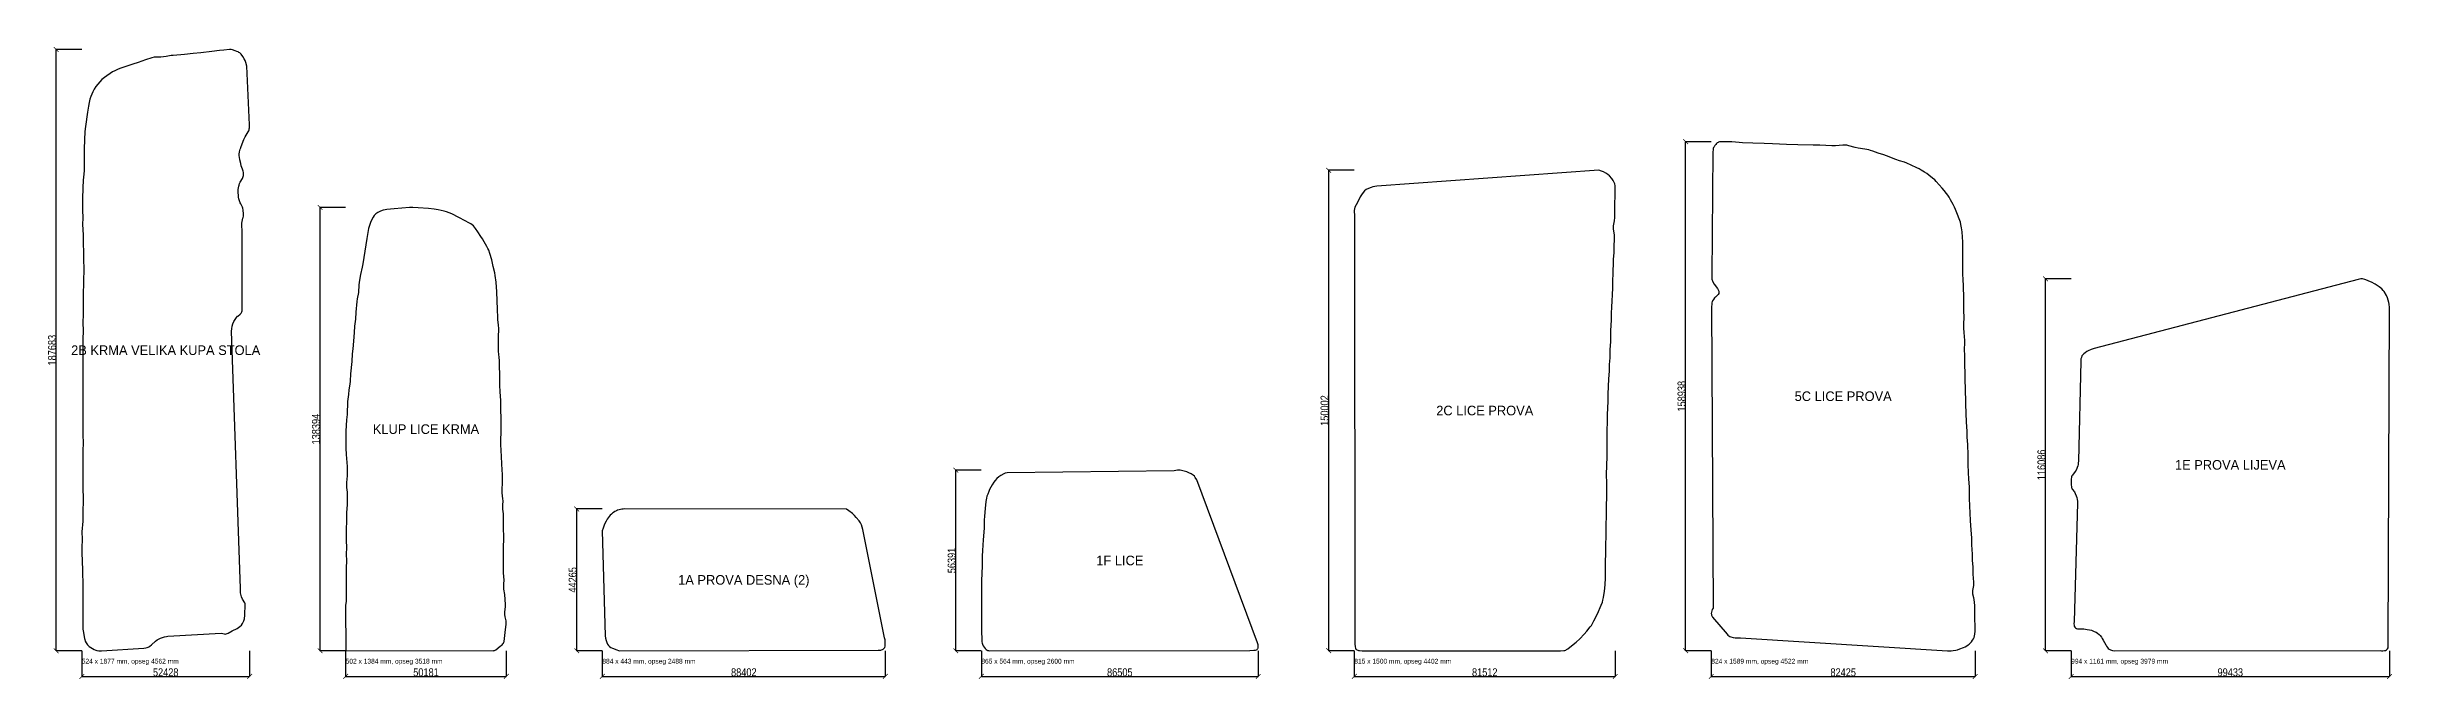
# Model space of a CAD drawing. Header units: millimetres. Extents: x -109 to 14214, y -88 to 1885.
# Drawn here: x 6888 to 14214, y -88 to 1885 of the extents above; entities that cross this region are included whole.
import ezdxf
from ezdxf.enums import TextEntityAlignment as Align

# ---------------------------------------------------------------- set-up
doc = ezdxf.new("R2010")
doc.units = ezdxf.units.MM
for name, color, linetype in [('1A PROVA DESNA (2)', 50, 'Continuous'), ('1E PROVA LIJEVA', 90, 'Continuous'), ('1F LICE', 60, 'Continuous'), ('2B KRMA VELIKA KUPA STOLA', 30, 'Continuous'), ('2C LICE PROVA', 70, 'Continuous'), ('5C LICE PROVA', 80, 'Continuous'), ('KLUP LICE KRMA', 40, 'Continuous'), ('KOTE', 8, 'Continuous'), ('TEKST', 7, 'Continuous')]:
    doc.layers.add(name, color=color, linetype=linetype)
doc.styles.add('OpenSansCondensed-Light', font='OpenSansCondensed-Light.ttf')
doc.dimstyles.new('EZDXF', dxfattribs={"dimtxt": 0.25, "dimasz": 0.175, "dimexe": 0.375, "dimexo": 0.125, "dimgap": 0.1, "dimtad": 1, "dimlfac": 100, "dimzin": 12, "dimdsep": 46, "dimtxsty": 'OpenSansCondensed-Light', "dimblk": 'ARCHTICK', "dimcen": 2.5, "dimazin": 3, "dimtfac": 0.5, "dimtmove": 2, "dimatfit": 3})

# ---------------------------------------------------------------- blocks, each defined once
blk = doc.blocks.new('_ARCHTICK')
at = {"color": 0, "linetype": 'BYBLOCK', "const_width": 0.15}
blk.add_lwpolyline([(-0.5, -0.5), (0.5, 0.5)], dxfattribs=at)

msp = doc.modelspace()

# ---------------------------------------------------------------- linework, layer by layer
at = {"layer": '1A PROVA DESNA (2)'}
msp.add_lwpolyline([(8645.462, 13.511), (8649.709, 10.435), (8654.414, 8.101), (8668.185, 2.685), (8673.203, 1.169), (8678.291, 0), (9484.743, 1.919), (9492.619, 2.249), (9495.475, 2.77), (9498.198, 3.669), (9500.705, 4.984), (9502.893, 6.712), (9504.65, 8.824), (9505.54, 10.416), (9506.646, 13.936), (9507.12, 18.684), (9507.075, 27.445), (9506.341, 34.195), (9504.535, 40.734), (9436.895, 379.062), (9435.268, 385.586), (9432.781, 392.977), (9429.335, 399.894), (9424.963, 406.196), (9416.555, 416.274), (9410.661, 422.677), (9404.286, 428.497), (9393.427, 437.267), (9386.351, 441.946), (8692.112, 442.654), (8687.938, 442.488), (8683.785, 442.056), (8679.677, 441.284), (8675.635, 440.198), (8670.697, 438.468), (8666.854, 436.815), (8662.211, 434.43), (8657.784, 431.692), (8654.445, 429.229), (8651.318, 426.518), (8647.666, 422.858), (8644.222, 419.014), (8641.067, 414.965), (8638.286, 410.667), (8634.731, 404.439), (8630.122, 395.329), (8625.573, 382.928), (8623.1, 374.173), (8632.189, 46.861), (8633.204, 39.341), (8634.978, 31.936), (8637.043, 25.764), (8639.416, 20.933), (8642.506, 16.56)], close=True, dxfattribs=at)
at = {"layer": '1E PROVA LIJEVA'}
msp.add_lwpolyline([(13224.842, 71.901), (13227.967, 69.977), (13231.574, 69.01), (13240.357, 68.75), (13251.241, 68.025), (13262.103, 66.942), (13268.943, 65.743), (13274.707, 64.25), (13279.402, 62.648), (13283.962, 60.694), (13289.219, 57.902), (13294.185, 54.622), (13298.795, 50.861), (13302.303, 47.358), (13306.097, 42.763), (13308.963, 38.698), (13312.075, 33.601), (13319.754, 18.499), (13322.178, 14.16), (13324.936, 10.057), (13327.503, 7.111), (13330.494, 4.669), (13334.797, 2.459), (13340.453, 0.831), (13346.324, 0.08), (14176.731, 0.591), (14181.167, 0.141), (14185.603, 0), (14189.965, 0.389), (14193.083, 1.162), (14196.801, 2.978), (14199.068, 4.936), (14200.255, 6.483), (14201.484, 9.069), (14201.939, 10.91), (14202.152, 13.755), (14201.533, 20.514), (14205.868, 1071.653), (14205.021, 1081.612), (14204.059, 1087.511), (14202.261, 1094.262), (14199.58, 1101.789), (14196.206, 1109.015), (14189.39, 1121.174), (14186.572, 1125.214), (14182.469, 1129.467), (14173.796, 1136.102), (14161.272, 1144.19), (14149.926, 1150.361), (14141.912, 1154.333), (14137.349, 1156.291), (14128.934, 1159.254), (14122.208, 1160.682), (14119.291, 1160.86), (14116.371, 1160.732), (14108.61, 1159.395), (13283.026, 944.081), (13274.516, 940.943), (13264.361, 936.473), (13260.806, 934.63), (13255.071, 930.591), (13251.285, 927.251), (13248.453, 924.389), (13245.426, 920.483), (13243.391, 916.066), (13242.323, 911.229), (13241.704, 904.202), (13234.133, 591.834), (13233.82, 586.866), (13233.142, 581.942), (13232.088, 577.094), (13230.631, 572.361), (13229.175, 568.683), (13226.985, 564.261), (13223.863, 559.231), (13215.405, 548.388), (13213.839, 545.986), (13212.672, 543.408), (13212.148, 541.587), (13211.54, 535.786), (13211.866, 516.813), (13212.222, 512.88), (13212.813, 510.029), (13213.806, 507.315), (13215.196, 504.746), (13221.56, 495.744), (13224.206, 491.468), (13227.616, 484.207), (13229.493, 478.499), (13230.795, 472.64), (13231.564, 466.697), (13231.883, 460.71), (13220.981, 91.798), (13220.43, 83.866), (13220.666, 79.982), (13221.31, 77.218), (13222.98, 73.927)], close=True, dxfattribs=at)
at = {"layer": '1F LICE'}
msp.add_lwpolyline([(9821.825, 4.473), (9824.925, 2.129), (9826.626, 1.263), (9829.347, 0.399), (9832.211, 0), (10646.148, 0.865), (10658.853, 1.565), (10663.92, 2.337), (10666.667, 3.363), (10668.274, 4.368), (10669.64, 5.63), (10670.722, 7.119), (10671.771, 9.675), (10672.173, 13.42), (10671.585, 18.246), (10670.015, 24.981), (10479.778, 533.834), (10475.47, 541.07), (10472.518, 544.681), (10468.884, 547.765), (10462.337, 552.063), (10455.447, 555.888), (10448.938, 558.406), (10432.361, 563.025), (10428.387, 563.727), (10425.356, 563.905), (10420.229, 563.474), (10409.879, 561.442), (9887.738, 556.014), (9881.954, 554.647), (9877.345, 552.765), (9867.587, 547.517), (9861.815, 543.479), (9855.782, 538.066), (9850.278, 532.09), (9846.024, 526.379), (9840.494, 517.8), (9832.942, 503.315), (9830.033, 496.786), (9827.039, 489.185), (9824.668, 482.449), (9822.96, 476.598), (9821.912, 471.64), (9821.071, 465.6), (9818.903, 444.239), (9816.951, 419.755), (9816.25, 407.494), (9815.558, 382.92), (9812.513, 346.215), (9811.073, 313.487), (9809.938, 295.142), (9809.889, 267.551), (9808.226, 238.944), (9807.95, 221.523), (9807.12, 195.933), (9807.162, 153.877), (9807.984, 127.269), (9807.215, 103.737), (9807.126, 82.199), (9807.264, 64.768), (9808.341, 32.026), (9808.808, 27.996), (9809.728, 24.058), (9811.088, 20.236), (9813.275, 15.653), (9815.953, 11.352), (9819.063, 7.362)], close=True, dxfattribs=at)
at = {"layer": '2B KRMA VELIKA KUPA STOLA'}
msp.add_lwpolyline([(7016.978, 16.244), (7020.043, 13.783), (7036.054, 3.762), (7040.572, 1.799), (7044.373, 0.76), (7050.264, 0.003), (7058.222, 0), (7190.416, 8.33), (7197.315, 9.105), (7201.121, 10.094), (7203.856, 11.178), (7206.475, 12.538), (7209.808, 14.673), (7215.275, 18.969), (7227.742, 30.413), (7232.537, 33.963), (7236.775, 36.562), (7243.021, 39.645), (7248.609, 41.753), (7255.334, 43.587), (7261.218, 44.597), (7266.172, 45.114), (7432.566, 55.436), (7437.373, 53.599), (7441.301, 52.615), (7445.28, 52.35), (7448.229, 52.689), (7451.085, 53.476), (7453.815, 54.649), (7466.837, 62.236), (7482.213, 69.923), (7486.488, 72.54), (7490.472, 75.553), (7495.47, 80.337), (7498.888, 85.111), (7501.248, 89.42), (7502.887, 92.979), (7504.968, 99.45), (7505.701, 103.259), (7506.222, 108.071), (7506.361, 123.515), (7507.019, 132.182), (7507.854, 138.918), (7507.773, 143.639), (7507.209, 146.374), (7505.838, 149.845), (7499.056, 161.327), (7495.955, 168.32), (7494.481, 172.88), (7493.583, 176.613), (7492.808, 181.358), (7492.469, 185.195), (7492.445, 190.018), (7492.815, 194.845), (7465.185, 998.125), (7465.543, 1005.079), (7466.805, 1012.906), (7468.945, 1020.515), (7471.925, 1027.796), (7475.848, 1034.578), (7480.537, 1040.825), (7483.885, 1044.35), (7484.747, 1044.847), (7491.907, 1051.371), (7494.472, 1054.189), (7496.007, 1056.571), (7496.802, 1058.289), (7497.637, 1061.028), (7498.09, 1063.902), (7498.28, 1068.841), (7498.098, 1075.836), (7498.311, 1315.841), (7497.159, 1322.713), (7496.799, 1329.668), (7497.073, 1334.639), (7497.947, 1340.556), (7500.369, 1350.209), (7501.295, 1353.072), (7502.107, 1356.944), (7502.417, 1359.889), (7502.456, 1363.851), (7501.624, 1375.757), (7500.466, 1381.516), (7499.008, 1385.147), (7496.592, 1389.496), (7494.015, 1394.848), (7493.402, 1395.652), (7492.174, 1398.374), (7489.717, 1404.899), (7488.086, 1410.648), (7486.934, 1416.514), (7486.147, 1422.446), (7485.498, 1429.397), (7485.302, 1435.374), (7485.515, 1440.354), (7486.109, 1445.303), (7487.079, 1450.195), (7488.136, 1454.042), (7489.823, 1458.737), (7491.909, 1463.268), (7498.659, 1474.342), (7500.424, 1477.857), (7501.37, 1480.627), (7501.961, 1483.502), (7502.304, 1489.416), (7502.028, 1493.355), (7501.265, 1497.203), (7500.013, 1500.933), (7498.792, 1503.678), (7495.277, 1514.011), (7493.442, 1520.733), (7490.747, 1532.393), (7489.272, 1541.237), (7488.981, 1545.209), (7488.986, 1550.189), (7489.834, 1558.113), (7491.667, 1565.876), (7493.317, 1570.588), (7493.876, 1571.448), (7498.283, 1582.566), (7503.384, 1596.607), (7507.22, 1604.7), (7516.556, 1620.093), (7518.418, 1623.601), (7519.545, 1626.332), (7520.36, 1629.16), (7520.864, 1632.069), (7521.294, 1642.017), (7512.729, 1825.245), (7509.677, 1836.824), (7507.088, 1843.245), (7504.145, 1848.44), (7499.903, 1855.207), (7494.446, 1862.315), (7490.215, 1866.461), (7487.837, 1868.197), (7485.278, 1869.668), (7481.665, 1871.291), (7476.063, 1873.388), (7467.492, 1875.983), (7463.587, 1876.626), (7458.652, 1876.831), (7440.767, 1875.354), (7426.862, 1873.894), (7403.095, 1870.753), (7369.326, 1867.136), (7344.475, 1864.782), (7317.72, 1861.31), (7282.894, 1858.874), (7275.98, 1857.901), (7260.233, 1855.1), (7252.324, 1854.025), (7243.395, 1853.412), (7228.537, 1853.345), (7222.693, 1852.74), (7216.018, 1851.129), (7196.101, 1844.802), (7173.607, 1836.544), (7156.398, 1831.324), (7140.392, 1825.712), (7125.118, 1821.061), (7118.506, 1818.801), (7110.161, 1815.463), (7100.176, 1810.874), (7093.119, 1807.145), (7085.47, 1802.436), (7074.73, 1795.13), (7067.581, 1789.688), (7060.084, 1783.097), (7053.05, 1776.013), (7047.216, 1769.197), (7041.302, 1761.157), (7035.85, 1752.79), (7031.443, 1744.964), (7027.995, 1737.769), (7025.073, 1730.351), (7022.408, 1721.779), (7019.974, 1712.1), (7017.647, 1700.361), (7014.497, 1681.657), (7008.349, 1637.151), (7006.771, 1621.271), (7004.773, 1568.435), (7004.912, 1549.534), (7004.274, 1530.599), (7003.996, 1497.622), (7003.463, 1489.669), (7001.912, 1476.816), (7001.415, 1470.864), (6999.12, 1414.038), (6999.065, 1375.048), (6999.766, 1351.117), (6999.674, 1331.223), (7000.844, 1298.332), (7001.002, 1269.349), (7001.814, 1246.413), (7002.013, 1221.432), (7002.346, 1214.46), (7003.533, 1199.558), (7003.784, 1189.585), (7003.562, 1180.607), (7002.496, 1164.724), (7002.496, 1145.831), (7001.006, 1115.95), (7000.774, 1101.967), (7000.796, 1071.976), (7001.411, 1051.046), (7000.76, 1024.125), (7001.46, 1000.198), (7000.652, 972.271), (7000.501, 845.291), (7000.025, 821.364), (7000.423, 802.435), (7000.437, 777.443), (6999.955, 751.521), (7000.376, 730.589), (7000.392, 673.602), (7001.11, 650.671), (7000.313, 622.747), (7000.187, 515.765), (7000.317, 501.776), (7001.066, 481.834), (7001.111, 464.844), (7000.211, 437.911), (6999.818, 404.941), (6997.317, 371.146), (6997.789, 348.234), (6997.013, 321.306), (6997.206, 307.325), (6999.59, 251.526), (6999.439, 236.608), (6999.858, 216.676), (6999.897, 175.687), (7000.637, 151.757), (6999.835, 125.831), (6999.794, 75.847), (7000.099, 67.892), (7000.784, 61.997), (7005.744, 38.728), (7006.268, 34.77), (7007.676, 30.081), (7010.34, 24.799), (7012.493, 21.464), (7014.921, 18.351)], close=True, dxfattribs=at)
at = {"layer": '2C LICE PROVA'}
msp.add_lwpolyline([(10978.742, 4.061), (10980.265, 2.876), (10982.926, 1.546), (10984.88, 0.943), (10987.974, 0.388), (10996.568, 0), (11616.334, 0.249), (11626.278, 0.589), (11630.118, 1.29), (11632.857, 2.246), (11635.45, 3.58), (11638.729, 5.774), (11656.218, 19.117), (11665.349, 26.898), (11676.327, 37.116), (11690.097, 51.621), (11698.726, 61.345), (11709.408, 74.562), (11712.909, 79.404), (11715.592, 83.589), (11720.805, 93.239), (11731.532, 115.835), (11743.638, 142.166), (11747.198, 151.464), (11749.054, 158.177), (11750.528, 166.014), (11753.285, 185.837), (11755.652, 205.709), (11756.229, 212.682), (11756.511, 220.68), (11756.938, 259.71), (11756.816, 277.674), (11758.008, 303.635), (11757.998, 325.577), (11759.471, 362.554), (11759.625, 450.765), (11759.95, 458.762), (11761.143, 474.719), (11761.457, 483.719), (11761.411, 500.751), (11760.576, 523.751), (11760.541, 549.81), (11762.419, 606.823), (11762.523, 689.022), (11763.377, 714.025), (11763.623, 738.069), (11765.281, 778.053), (11765.749, 801.079), (11767.786, 849.057), (11769.212, 873.018), (11769.655, 894.039), (11771.182, 914.972), (11771.684, 941.002), (11773.21, 964.956), (11773.581, 999.016), (11775.173, 1032.989), (11775.711, 1053.003), (11776.704, 1073.986), (11778.125, 1091.926), (11779.145, 1111.904), (11779.544, 1131.927), (11780.309, 1151.924), (11780.506, 1180.984), (11781.596, 1212.988), (11782.193, 1222.971), (11783.859, 1241.9), (11784.274, 1250.893), (11784.553, 1297.922), (11783.997, 1304.822), (11782.152, 1316.504), (11781.891, 1321.342), (11782.383, 1327.14), (11785.182, 1342.758), (11786.091, 1352.7), (11786.33, 1362.708), (11786.412, 1396.788), (11787.218, 1418.786), (11787.294, 1445.843), (11786.984, 1451.826), (11785.936, 1457.673), (11784.268, 1462.323), (11780.972, 1468.454), (11776.921, 1474.134), (11769.677, 1482.397), (11764.503, 1487.059), (11757.866, 1491.482), (11750.785, 1495.178), (11744.275, 1497.697), (11735.591, 1500.02), (11042.888, 1450.574), (11036.084, 1449.794), (11030.37, 1448.542), (11024.812, 1446.683), (11016.672, 1443.316), (11009.755, 1439.718), (11004.295, 1435.669), (10999.534, 1430.8), (10994.278, 1423.762), (10990.396, 1416.978), (10982.143, 1399.204), (10974.333, 1384.59), (10972.79, 1380.1), (10972.173, 1374.35), (10972.233, 1368.453), (10972.561, 1363.538), (10973.767, 21.57), (10974.729, 12.615), (10976.033, 7.932), (10977.463, 5.47)], close=True, dxfattribs=at)
at = {"layer": '5C LICE PROVA'}
msp.add_lwpolyline([(12136.633, 51.422), (12139.367, 48.699), (12142.427, 46.351), (12144.956, 44.888), (12148.57, 43.312), (12155.308, 41.469), (12162.317, 40.592), (12169.414, 40.446), (12178.569, 40.724), (12825.202, 0), (12837.136, 0.071), (12843.081, 0.601), (12850.958, 1.889), (12856.77, 3.284), (12864.324, 5.846), (12875.463, 10.268), (12880.877, 12.829), (12886.129, 15.701), (12890.317, 18.378), (12893.428, 20.817), (12896.251, 23.581), (12900.069, 28.16), (12903.573, 33.001), (12906.146, 37.255), (12908.313, 41.726), (12909.987, 46.386), (12911.148, 52.193), (12911.54, 61.135), (12911.443, 77.108), (12910.612, 100.023), (12910.312, 140.954), (12909.673, 150.895), (12908.65, 159.784), (12907.56, 165.624), (12904.776, 177.019), (12904.165, 182.695), (12904.597, 188.416), (12906.653, 199.008), (12907.334, 203.879), (12907.627, 208.789), (12907.559, 214.722), (12905.916, 239.56), (12905.269, 262.488), (12903.859, 282.364), (12902.895, 301.275), (12901.739, 331.158), (12901.233, 352.096), (12899.096, 376.904), (12897.255, 406.74), (12893.886, 475.421), (12893.664, 484.387), (12893.855, 502.289), (12893.57, 513.225), (12893.103, 522.177), (12891.829, 538.058), (12891.263, 554.997), (12889.851, 583.863), (12889.429, 610.802), (12888.359, 643.689), (12886.809, 666.551), (12886.312, 685.494), (12884.823, 713.357), (12882.689, 770.14), (12882.389, 787.099), (12881.665, 805.027), (12881.389, 822.987), (12880.665, 840.914), (12880.417, 868.865), (12879.607, 890.781), (12879.479, 920.738), (12878.839, 941.648), (12879.429, 960.562), (12879.424, 970.534), (12878.903, 979.473), (12877.08, 995.284), (12876.611, 1005.232), (12876.613, 1020.205), (12877.205, 1040.117), (12876.587, 1062.024), (12876.47, 1100.97), (12874.778, 1138.806), (12874.382, 1158.755), (12873.684, 1175.686), (12873.472, 1209.632), (12872.85, 1228.551), (12873.5, 1253.447), (12873.348, 1276.405), (12872.441, 1291.323), (12870.894, 1308.192), (12869.301, 1320.046), (12867.348, 1330.829), (12865.66, 1337.572), (12863.801, 1343.232), (12854.583, 1367.448), (12850.408, 1377.6), (12847.119, 1384.873), (12843.105, 1392.904), (12835.149, 1407.894), (12830.178, 1416.543), (12826.392, 1422.4), (12822.299, 1428.045), (12814.878, 1437.435), (12809.084, 1444.289), (12790.28, 1464.935), (12785.248, 1469.755), (12778.419, 1475.572), (12766.769, 1484.964), (12760.394, 1489.733), (12753.753, 1494.133), (12742.692, 1500.9), (12736.596, 1504.302), (12729.463, 1507.883), (12712.109, 1515.51), (12698.625, 1521.93), (12691.263, 1524.875), (12675.111, 1529.988), (12663.799, 1533.944), (12635.011, 1545.313), (12626.488, 1548.168), (12608.344, 1553.703), (12591.623, 1560.159), (12585.011, 1562.323), (12579.215, 1563.761), (12573.34, 1564.889), (12553.583, 1567.735), (12545.723, 1569.13), (12536.987, 1571.188), (12516.847, 1576.845), (12511.013, 1578.007), (12505.141, 1578.665), (12498.249, 1578.665), (12475.422, 1576.796), (12463.466, 1576.448), (12426.584, 1577.962), (12405.608, 1578.301), (12357.724, 1579.939), (12321.852, 1580.472), (12278.999, 1582.318), (12252.108, 1583.849), (12217.282, 1584.701), (12185.388, 1586.103), (12174.44, 1586.833), (12151.591, 1588.86), (12143.647, 1589.222), (12127.738, 1589.099), (12116.815, 1589.376), (12112.945, 1588.906), (12110.179, 1588.09), (12108.441, 1587.295), (12106.03, 1585.733), (12103.849, 1583.802), (12101.206, 1580.866), (12098.145, 1576.945), (12095.962, 1573.656), (12094.634, 1571.047), (12093.663, 1568.295), (12092.813, 1563.467), (12092.556, 1557.497), (12089.205, 1170.098), (12089.311, 1164.108), (12089.595, 1160.155), (12090.088, 1157.258), (12090.924, 1154.457), (12092.103, 1151.764), (12096.788, 1144.119), (12106.304, 1131.206), (12109.047, 1127.07), (12110.984, 1122.674), (12111.467, 1119.001), (12111.269, 1117.18), (12110.771, 1115.42), (12108.961, 1112.207), (12107.05, 1110.101), (12103.395, 1106.894), (12100.623, 1104.072), (12099.794, 1103.543), (12097.753, 1101.389), (12093.936, 1096.851), (12091.344, 1092.721), (12090.236, 1090.035), (12089.31, 1086.249), (12088.728, 1081.339), (12088.313, 1074.391), (12093.168, 133.515), (12090.434, 128.639), (12088.69, 124.662), (12087.601, 120.638), (12087.294, 116.677), (12087.587, 113.832), (12088.282, 111.139), (12089.287, 108.595), (12091.318, 104.557)], close=True, dxfattribs=at)
at = {"layer": 'KLUP LICE KRMA'}
msp.add_lwpolyline([(7821.649, 0.654), (8281.585, 0), (8284.434, 0.415), (8286.261, 0.949), (8288.012, 1.699), (8290.486, 3.189), (8304.174, 14.641), (8309.711, 18.866), (8312.446, 21.613), (8314.078, 23.976), (8315.278, 26.587), (8316.061, 29.384), (8320.472, 66.913), (8322.824, 81.537), (8323.1, 87.302), (8322.416, 93.036), (8319.358, 106.504), (8318.513, 113.38), (8318.567, 121.29), (8320.561, 137.016), (8320.804, 144.892), (8318.262, 175.634), (8315.818, 192.36), (8315.217, 200.282), (8315.28, 206.246), (8316.106, 223.128), (8315.866, 229.076), (8314.47, 245.954), (8314.164, 253.916), (8314.61, 272.845), (8314.012, 293.778), (8314.332, 309.712), (8314.223, 323.638), (8315.42, 349.509), (8313.877, 389.378), (8313.913, 398.368), (8314.545, 420.301), (8314.188, 427.265), (8312.618, 442.142), (8312.217, 448.104), (8312.201, 455.066), (8312.835, 467.956), (8312.713, 473.891), (8310.65, 492.695), (8310.232, 498.652), (8310.229, 505.611), (8311.054, 522.476), (8310.949, 551.311), (8310.457, 564.272), (8309.044, 585.176), (8307.558, 626.078), (8306.239, 642.976), (8305.925, 649.952), (8305.951, 659.936), (8306.743, 681.883), (8306.669, 727.878), (8305.86, 749.825), (8305.735, 783.822), (8305.4, 792.798), (8303.907, 810.685), (8302.983, 827.622), (8302.827, 840.61), (8303.16, 863.528), (8301.991, 887.423), (8301.588, 907.394), (8301.084, 914.346), (8299.588, 927.199), (8299.225, 933.148), (8299.066, 983.875), (8299.811, 999.76), (8299.813, 1005.698), (8298.964, 1016.591), (8296.757, 1034.388), (8296.254, 1040.335), (8296.132, 1065.205), (8293.381, 1121.013), (8291.193, 1150.853), (8288.501, 1171.596), (8286.86, 1180.374), (8282.043, 1199.706), (8277.509, 1220.152), (8271.771, 1240.319), (8268.039, 1250.623), (8265.534, 1256.048), (8262.273, 1262.22), (8253.939, 1277.021), (8248.828, 1285.609), (8243.96, 1293.167), (8233.731, 1307.947), (8227.221, 1318.005), (8223.581, 1322.736), (8220.138, 1326.323), (8216.365, 1329.571), (8212.338, 1332.508), (8206.418, 1336.221), (8195.056, 1342.508), (8174.443, 1352.671), (8153.23, 1363.809), (8144.976, 1367.327), (8136.481, 1370.197), (8128.761, 1372.181), (8110.232, 1376.251), (8097.465, 1378.525), (8079.663, 1380.93), (8047.838, 1383.337), (8030.925, 1383.942), (8020.985, 1383.518), (7973.226, 1380.155), (7949.446, 1377.35), (7944.533, 1376.512), (7938.702, 1375.157), (7930.174, 1372.382), (7922.072, 1368.579), (7918.709, 1366.482), (7915.558, 1364.078), (7912.671, 1361.376), (7910.737, 1359.142), (7907.533, 1354.171), (7900.961, 1341.892), (7898.39, 1336.531), (7895.322, 1328.158), (7892.861, 1318.521), (7887.431, 1287.046), (7875.075, 1208.155), (7872.965, 1197.377), (7867.866, 1174.98), (7864.655, 1157.291), (7862.763, 1142.446), (7860.94, 1118.593), (7857.719, 1098.911), (7856.545, 1090.018), (7853.468, 1057.246), (7852.215, 1035.346), (7849.274, 1013.651), (7848.384, 993.733), (7846.251, 966.903), (7843.201, 942.147), (7841.711, 927.258), (7840.203, 903.371), (7836.488, 864.65), (7835.081, 841.754), (7834.046, 832.836), (7831.53, 815.061), (7830.065, 800.192), (7827.476, 778.411), (7825.497, 737.559), (7824.154, 720.667), (7823.381, 703.728), (7821.962, 685.842), (7821.343, 667.926), (7821.98, 633.017), (7823.071, 613.099), (7825.305, 588.273), (7825.749, 575.307), (7825.637, 544.326), (7825.229, 537.363), (7823.818, 523.533), (7823.68, 516.618), (7824.169, 509.696), (7826, 494.882), (7826.386, 486.945), (7825.567, 456.036), (7823.936, 432.16), (7823.69, 404.181), (7822.829, 379.247), (7822.827, 344.257), (7823.398, 322.33), (7822.893, 301.402), (7823.493, 280.474), (7822.459, 258.635), (7822.777, 236.705), (7822.721, 163.721), (7822.371, 154.75), (7821.294, 141.837)], close=True, dxfattribs=at)

# ---------------------------------------------------------------- texts
at = {"layer": 'TEKST'}
for s, p in [('2B KRMA VELIKA KUPA STOLA', (7259.153, 938.416)), ('5C LICE PROVA', (12499.417, 794.688)), ('2C LICE PROVA', (11379.734, 750.01)), ('KLUP LICE KRMA', (8072.197, 691.971)), ('1E PROVA LIJEVA', (13708.704, 580.43)), ('1F LICE', (10239.647, 281.953)), ('1A PROVA DESNA (2)', (9065.11, 221.327))]:
    msp.add_text(s, height=30, dxfattribs=at).set_placement(p, align=Align.MIDDLE_CENTER)
for s, p in [('524 x 1877 mm, opseg 4562 mm', (6997.013, -40)), ('502 x 1384 mm, opseg 3518 mm', (7821.294, -40)), ('884 x 443 mm, opseg 2488 mm', (8623.1, -40)), ('865 x 564 mm, opseg 2600 mm', (9807.12, -40)), ('815 x 1500 mm, opseg 4402 mm', (10972.173, -40)), ('824 x 1589 mm, opseg 4522 mm', (12087.294, -40)), ('994 x 1161 mm, opseg 3979 mm', (13211.54, -40))]:
    msp.add_text(s, height=15, dxfattribs=at).set_placement(p)

# ---------------------------------------------------------------- dimensions: what is measured, and where the dimension line sits
at = {"layer": 'KOTE'}
for base, p1, p2 in [((6917.013, 0), (6997.013, 0), (6997.013, 1876.831)), ((12007.294, 0), (12087.294, 0), (12087.294, 1589.376)), ((10892.173, 0), (10972.173, 0), (10972.173, 1500.02)), ((7741.294, 0), (7821.294, 0), (7821.294, 1383.942)), ((13131.54, 0), (13211.54, 0), (13211.54, 1160.86)), ((9727.1205, 0), (9807.1205, 0), (9807.1205, 563.9054)), ((8543.1, 0), (8623.1, 0), (8623.1, 442.654))]:
    msp.add_linear_dim(base=base, p1=p1, p2=p2, angle=90, dimstyle='EZDXF', override={"dimtxt": 25, "dimasz": 15, "dimdec": 0}, dxfattribs=at).render()
for base, p1, p2 in [((6997.013, -80), (6997.013, 0), (7521.294, 0)), ((7821.294, -80), (7821.294, 0), (8323.1, 0)), ((8623.1, -80), (8623.1, 0), (9507.12, 0)), ((9807.12, -80), (9807.12, 0), (10672.173, 0)), ((10972.173, -80), (10972.173, 0), (11787.294, 0)), ((12087.294, -80), (12087.294, 0), (12911.54, 0)), ((13211.54, -80), (13211.54, 0), (14205.868, 0))]:
    msp.add_linear_dim(base=base, p1=p1, p2=p2, dimstyle='EZDXF', override={"dimtxt": 25, "dimasz": 15, "dimdec": 0}, dxfattribs=at).render()

doc.saveas('drawing.dxf')
